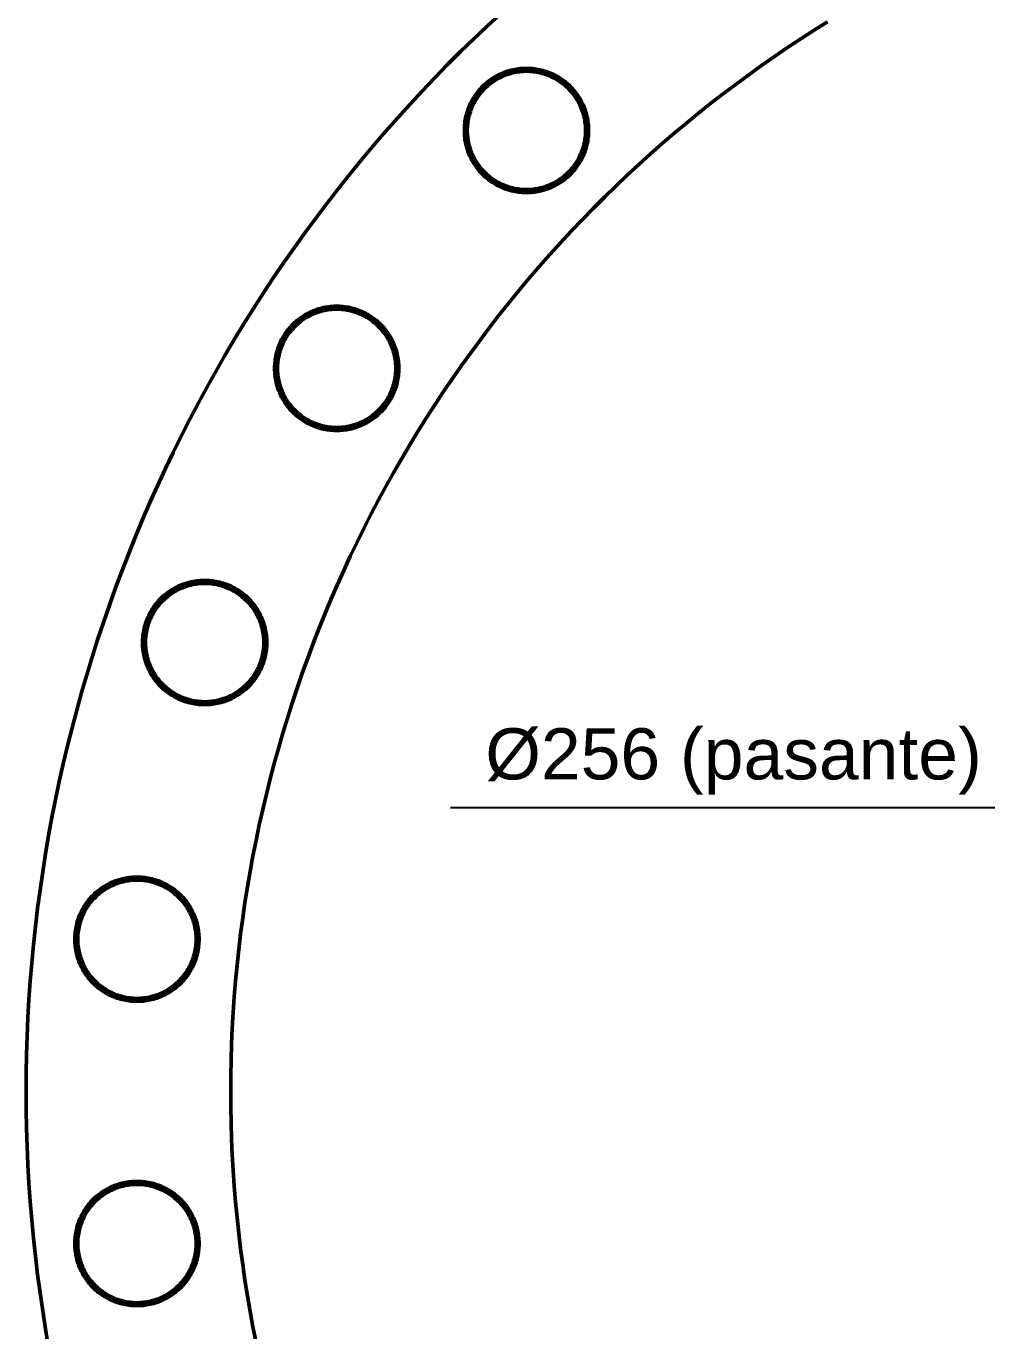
# Model space of a CAD drawing. Header units: millimetres. Extents: x 0 to 841, y 0 to 594.
# Drawn here: x 403.9 to 469.7, y 406.6 to 495.9 of the extents above; entities that cross this region are included whole.
import ezdxf
from ezdxf.enums import TextEntityAlignment as Align

# ---------------------------------------------------------------- set-up
doc = ezdxf.new("R2010")
doc.units = ezdxf.units.MM
for name, color, linetype, lineweight in [('COTA', 7, 'CONTINUOUS', 25), ('TXT', 7, 'CONTINUOUS', 25), ('VIS', 7, 'CONTINUOUS', 50)]:
    doc.layers.add(name, color=color, linetype=linetype, lineweight=lineweight)
doc.styles.add('STD', font='LiberationSans-Regular.ttf')

msp = doc.modelspace()

# ---------------------------------------------------------------- linework, layer by layer
at = {"layer": 'COTA'}
msp.add_line((470.339, 442.349), (432.988, 442.349), dxfattribs=at)
at = {"layer": 'VIS'}
for points in [[(405.484, 405.447), (405.272, 406.686), (405.076, 407.927), (404.895, 409.17), (404.729, 410.416), (404.58, 411.664), (404.446, 412.913), (404.327, 414.164), (404.225, 415.417), (404.138, 416.67), (404.067, 417.925), (404.012, 419.18), (403.972, 420.436), (403.949, 421.693), (403.941, 422.949), (403.949, 424.206), (403.972, 425.462), (404.012, 426.718), (404.067, 427.974), (404.138, 429.228), (404.225, 430.482), (404.327, 431.734), (404.446, 432.985), (404.58, 434.235), (404.729, 435.483), (404.895, 436.728), (405.076, 437.972), (405.272, 439.213), (405.484, 440.452), (405.712, 441.687), (405.955, 442.92), (406.214, 444.15), (406.488, 445.376), (406.778, 446.599), (407.082, 447.818), (407.403, 449.033), (407.738, 450.244), (408.089, 451.451), (408.454, 452.653), (408.835, 453.851), (409.231, 455.044), (409.642, 456.231), (410.067, 457.414), (410.508, 458.59), (410.963, 459.762), (411.433, 460.927), (411.917, 462.087), (412.417, 463.24), (412.93, 464.387), (413.458, 465.527), (414, 466.661), (414.557, 467.788), (415.127, 468.907), (415.712, 470.02), (416.31, 471.125), (416.922, 472.222), (417.548, 473.312), (418.188, 474.393), (418.841, 475.467), (419.508, 476.532), (420.188, 477.589), (420.881, 478.637), (421.587, 479.676), (422.307, 480.707), (423.039, 481.728), (423.784, 482.74), (424.542, 483.742), (425.312, 484.735), (426.094, 485.718), (426.889, 486.692), (427.696, 487.655), (428.516, 488.608), (429.347, 489.55), (430.189, 490.483), (431.044, 491.404), (431.91, 492.315), (432.787, 493.214), (433.676, 494.103), (434.575, 494.98), (435.486, 495.846), (436.407, 496.701)], [(419.673, 405.774), (419.464, 406.834), (419.268, 407.897), (419.086, 408.962), (418.917, 410.03), (418.761, 411.099), (418.619, 412.171), (418.49, 413.244), (418.375, 414.318), (418.273, 415.394), (418.185, 416.471), (418.11, 417.549), (418.049, 418.628), (418.002, 419.708), (417.968, 420.788), (417.947, 421.869), (417.941, 422.949), (417.947, 424.03), (417.968, 425.11), (418.002, 426.191), (418.049, 427.27), (418.11, 428.349), (418.185, 429.427), (418.273, 430.504), (418.375, 431.58), (418.49, 432.655), (418.619, 433.728), (418.761, 434.799), (418.917, 435.869), (419.086, 436.936), (419.268, 438.001), (419.464, 439.064), (419.673, 440.124), (419.896, 441.182), (420.131, 442.237), (420.38, 443.288), (420.643, 444.337), (420.918, 445.382), (421.206, 446.423), (421.508, 447.461), (421.822, 448.495), (422.15, 449.525), (422.49, 450.55), (422.843, 451.572), (423.21, 452.589), (423.588, 453.601), (423.98, 454.608), (424.384, 455.61), (424.801, 456.607), (425.23, 457.599), (425.672, 458.586), (426.126, 459.566), (426.592, 460.541), (427.07, 461.51), (427.561, 462.473), (428.064, 463.43), (428.578, 464.38), (429.105, 465.324), (429.643, 466.261), (430.193, 467.191), (430.755, 468.114), (431.328, 469.03), (431.913, 469.939), (432.509, 470.841), (433.117, 471.734), (433.736, 472.62), (434.365, 473.499), (435.006, 474.369), (435.658, 475.231), (436.32, 476.085), (436.993, 476.931), (437.677, 477.768), (438.371, 478.596), (439.075, 479.416), (439.79, 480.226), (440.515, 481.028), (441.249, 481.82), (441.994, 482.603), (442.749, 483.377), (443.513, 484.141), (444.286, 484.896), (445.07, 485.641), (445.862, 486.375), (446.664, 487.1), (447.474, 487.815), (448.294, 488.519), (449.122, 489.213), (449.959, 489.897), (450.805, 490.57), (451.659, 491.232), (452.521, 491.884), (453.391, 492.525), (454.269, 493.154), (455.156, 493.773), (456.049, 494.38), (456.951, 494.977), (457.86, 495.561), (458.776, 496.135)], [(419.673, 405.774), (419.464, 406.834), (419.268, 407.897), (419.086, 408.962), (418.917, 410.03), (418.761, 411.099), (418.619, 412.171), (418.49, 413.244), (418.375, 414.318), (418.273, 415.394), (418.185, 416.471), (418.11, 417.549), (418.049, 418.628), (418.002, 419.708), (417.968, 420.788), (417.947, 421.869), (417.941, 422.949), (417.947, 424.03), (417.968, 425.11), (418.002, 426.191), (418.049, 427.27), (418.11, 428.349), (418.185, 429.427), (418.273, 430.504), (418.375, 431.58), (418.49, 432.655), (418.619, 433.728), (418.761, 434.799), (418.917, 435.869), (419.086, 436.936), (419.268, 438.001), (419.464, 439.064), (419.673, 440.124), (419.896, 441.182), (420.131, 442.237), (420.38, 443.288), (420.643, 444.337), (420.918, 445.382), (421.206, 446.423), (421.508, 447.461), (421.822, 448.495), (422.15, 449.525), (422.49, 450.55), (422.843, 451.572), (423.21, 452.589), (423.588, 453.601), (423.98, 454.608), (424.384, 455.61), (424.801, 456.607), (425.23, 457.599), (425.672, 458.586), (426.126, 459.566), (426.592, 460.541), (427.07, 461.51), (427.561, 462.473), (428.064, 463.43), (428.578, 464.38), (429.105, 465.324), (429.643, 466.261), (430.193, 467.191), (430.755, 468.114), (431.328, 469.03), (431.913, 469.939), (432.509, 470.841), (433.117, 471.734), (433.736, 472.62), (434.365, 473.499), (435.006, 474.369), (435.658, 475.231), (436.32, 476.085), (436.993, 476.931), (437.677, 477.768), (438.371, 478.596), (439.075, 479.416), (439.79, 480.226), (440.515, 481.028), (441.249, 481.82), (441.994, 482.603), (442.749, 483.377), (443.513, 484.141), (444.286, 484.896), (445.07, 485.641), (445.862, 486.375), (446.664, 487.1), (447.474, 487.815), (448.294, 488.519), (449.122, 489.213), (449.959, 489.897), (450.805, 490.57), (451.659, 491.232), (452.521, 491.884), (453.391, 492.525), (454.269, 493.154), (455.156, 493.773), (456.049, 494.38), (456.951, 494.977), (457.86, 495.561), (458.776, 496.135)], [(442.43, 488.71), (442.428, 488.83), (442.423, 488.951), (442.414, 489.071), (442.403, 489.19), (442.387, 489.31), (442.369, 489.428), (442.347, 489.547), (442.321, 489.664), (442.293, 489.781), (442.261, 489.897), (442.225, 490.012), (442.187, 490.126), (442.145, 490.239), (442.1, 490.35), (442.052, 490.461), (442.001, 490.57), (441.947, 490.677), (441.89, 490.783), (441.83, 490.887), (441.767, 490.989), (441.701, 491.09), (441.632, 491.189), (441.561, 491.285), (441.486, 491.38), (441.41, 491.473), (441.33, 491.563), (441.248, 491.651), (441.164, 491.737), (441.077, 491.82), (440.988, 491.901), (440.896, 491.979), (440.803, 492.054), (440.707, 492.127), (440.609, 492.197), (440.51, 492.265), (440.408, 492.329), (440.305, 492.391), (440.2, 492.449), (440.093, 492.505), (439.985, 492.558), (439.875, 492.607), (439.764, 492.654), (439.652, 492.697), (439.539, 492.737), (439.424, 492.774), (439.309, 492.807), (439.192, 492.838), (439.075, 492.865), (438.957, 492.888), (438.839, 492.909), (438.72, 492.926), (438.6, 492.939), (438.48, 492.95), (438.36, 492.956), (438.24, 492.96), (438.12, 492.96), (437.999, 492.956), (437.879, 492.95), (437.759, 492.939), (437.64, 492.926), (437.521, 492.909), (437.402, 492.888), (437.284, 492.865), (437.167, 492.838), (437.051, 492.807), (436.935, 492.774), (436.821, 492.737), (436.707, 492.697), (436.595, 492.654), (436.484, 492.607), (436.375, 492.558), (436.266, 492.505), (436.16, 492.449), (436.055, 492.391), (435.951, 492.329), (435.85, 492.265), (435.75, 492.197), (435.653, 492.127), (435.557, 492.054), (435.463, 491.979), (435.372, 491.901), (435.283, 491.82), (435.196, 491.737), (435.111, 491.651), (435.029, 491.563), (434.95, 491.473), (434.873, 491.38), (434.799, 491.285), (434.727, 491.189), (434.659, 491.09), (434.593, 490.989), (434.53, 490.887), (434.469, 490.783), (434.412, 490.677), (434.358, 490.57), (434.307, 490.461), (434.259, 490.35), (434.214, 490.239), (434.173, 490.126), (434.134, 490.012), (434.099, 489.897), (434.067, 489.781), (434.038, 489.664), (434.013, 489.547), (433.991, 489.428), (433.972, 489.31), (433.957, 489.19), (433.945, 489.071), (433.937, 488.951), (433.931, 488.83), (433.93, 488.71), (433.931, 488.59), (433.937, 488.47), (433.945, 488.35), (433.957, 488.23), (433.972, 488.111), (433.991, 487.992), (434.013, 487.874), (434.038, 487.756), (434.067, 487.639), (434.099, 487.523), (434.134, 487.408), (434.173, 487.294), (434.214, 487.181), (434.259, 487.07), (434.307, 486.96), (434.358, 486.851), (434.412, 486.743), (434.469, 486.637), (434.53, 486.533), (434.593, 486.431), (434.659, 486.33), (434.727, 486.232), (434.799, 486.135), (434.873, 486.04), (434.95, 485.948), (435.029, 485.857), (435.111, 485.769), (435.196, 485.684), (435.283, 485.601), (435.372, 485.52), (435.463, 485.442), (435.557, 485.366), (435.653, 485.293), (435.75, 485.223), (435.85, 485.156), (435.951, 485.091), (436.055, 485.03), (436.16, 484.971), (436.266, 484.915), (436.375, 484.863), (436.484, 484.813), (436.595, 484.767), (436.707, 484.723), (436.821, 484.683), (436.935, 484.646), (437.051, 484.613), (437.167, 484.583), (437.284, 484.556), (437.402, 484.532), (437.521, 484.512), (437.64, 484.495), (437.759, 484.481), (437.879, 484.471), (437.999, 484.464), (438.12, 484.461), (438.24, 484.461), (438.36, 484.464), (438.48, 484.471), (438.6, 484.481), (438.72, 484.495), (438.839, 484.512), (438.957, 484.532), (439.075, 484.556), (439.192, 484.583), (439.309, 484.613), (439.424, 484.646), (439.539, 484.683), (439.652, 484.723), (439.764, 484.767), (439.875, 484.813), (439.985, 484.863), (440.093, 484.915), (440.2, 484.971), (440.305, 485.03), (440.408, 485.091), (440.51, 485.156), (440.609, 485.223), (440.707, 485.293), (440.803, 485.366), (440.896, 485.442), (440.988, 485.52), (441.077, 485.601), (441.164, 485.684), (441.248, 485.769), (441.33, 485.857), (441.41, 485.948), (441.486, 486.04), (441.561, 486.135), (441.632, 486.232), (441.701, 486.33), (441.767, 486.431), (441.83, 486.533), (441.89, 486.637), (441.947, 486.743), (442.001, 486.851), (442.052, 486.96), (442.1, 487.07), (442.145, 487.181), (442.187, 487.294), (442.225, 487.408), (442.261, 487.523), (442.293, 487.639), (442.321, 487.756), (442.347, 487.874), (442.369, 487.992), (442.387, 488.111), (442.403, 488.23), (442.414, 488.35), (442.423, 488.47), (442.428, 488.59), (442.43, 488.71)], [(442.23, 488.71), (442.228, 488.59), (442.223, 488.47), (442.214, 488.351), (442.201, 488.231), (442.185, 488.112), (442.166, 487.994), (442.143, 487.876), (442.116, 487.759), (442.087, 487.643), (442.053, 487.527), (442.016, 487.413), (441.976, 487.3), (441.933, 487.188), (441.886, 487.078), (441.836, 486.968), (441.783, 486.861), (441.726, 486.755), (441.667, 486.651), (441.604, 486.548), (441.539, 486.448), (441.47, 486.349), (441.399, 486.253), (441.325, 486.158), (441.248, 486.066), (441.168, 485.976), (441.086, 485.889), (441.001, 485.804), (440.913, 485.722), (440.824, 485.642), (440.732, 485.565), (440.637, 485.491), (440.541, 485.42), (440.442, 485.351), (440.342, 485.286), (440.239, 485.223), (440.135, 485.163), (440.029, 485.107), (439.922, 485.054), (439.812, 485.004), (439.702, 484.957), (439.59, 484.914), (439.477, 484.874), (439.363, 484.837), (439.247, 484.803), (439.131, 484.773), (439.014, 484.747), (438.896, 484.724), (438.778, 484.705), (438.659, 484.689), (438.539, 484.676), (438.42, 484.667), (438.3, 484.662), (438.18, 484.66), (438.06, 484.662), (437.94, 484.667), (437.82, 484.676), (437.701, 484.689), (437.582, 484.705), (437.463, 484.724), (437.346, 484.747), (437.228, 484.773), (437.112, 484.803), (436.997, 484.837), (436.883, 484.874), (436.77, 484.914), (436.658, 484.957), (436.547, 485.004), (436.438, 485.054), (436.33, 485.107), (436.224, 485.163), (436.12, 485.223), (436.018, 485.286), (435.917, 485.351), (435.819, 485.42), (435.722, 485.491), (435.628, 485.565), (435.536, 485.642), (435.446, 485.722), (435.359, 485.804), (435.274, 485.889), (435.192, 485.976), (435.112, 486.066), (435.035, 486.158), (434.961, 486.253), (434.889, 486.349), (434.821, 486.448), (434.755, 486.548), (434.693, 486.651), (434.633, 486.755), (434.577, 486.861), (434.523, 486.968), (434.473, 487.078), (434.427, 487.188), (434.383, 487.3), (434.343, 487.413), (434.306, 487.527), (434.273, 487.643), (434.243, 487.759), (434.217, 487.876), (434.194, 487.994), (434.174, 488.112), (434.158, 488.231), (434.146, 488.351), (434.137, 488.47), (434.132, 488.59), (434.13, 488.71), (434.132, 488.83), (434.137, 488.95), (434.146, 489.07), (434.158, 489.189), (434.174, 489.308), (434.194, 489.427), (434.217, 489.544), (434.243, 489.661), (434.273, 489.778), (434.306, 489.893), (434.343, 490.007), (434.383, 490.12), (434.427, 490.232), (434.473, 490.343), (434.523, 490.452), (434.577, 490.56), (434.633, 490.665), (434.693, 490.77), (434.755, 490.872), (434.821, 490.973), (434.889, 491.071), (434.961, 491.168), (435.035, 491.262), (435.112, 491.354), (435.192, 491.444), (435.274, 491.531), (435.359, 491.616), (435.446, 491.698), (435.536, 491.778), (435.628, 491.855), (435.722, 491.929), (435.819, 492.001), (435.917, 492.069), (436.018, 492.135), (436.12, 492.197), (436.224, 492.257), (436.33, 492.313), (436.438, 492.367), (436.547, 492.417), (436.658, 492.463), (436.77, 492.507), (436.883, 492.547), (436.997, 492.584), (437.112, 492.617), (437.228, 492.647), (437.346, 492.673), (437.463, 492.696), (437.582, 492.716), (437.701, 492.732), (437.82, 492.744), (437.94, 492.753), (438.06, 492.758), (438.18, 492.76), (438.3, 492.758), (438.42, 492.753), (438.539, 492.744), (438.659, 492.732), (438.778, 492.716), (438.896, 492.696), (439.014, 492.673), (439.131, 492.647), (439.247, 492.617), (439.363, 492.584), (439.477, 492.547), (439.59, 492.507), (439.702, 492.463), (439.812, 492.417), (439.922, 492.367), (440.029, 492.313), (440.135, 492.257), (440.239, 492.197), (440.342, 492.135), (440.442, 492.069), (440.541, 492.001), (440.637, 491.929), (440.732, 491.855), (440.824, 491.778), (440.913, 491.698), (441.001, 491.616), (441.086, 491.531), (441.168, 491.444), (441.248, 491.354), (441.325, 491.262), (441.399, 491.168), (441.47, 491.071), (441.539, 490.973), (441.604, 490.872), (441.667, 490.77), (441.726, 490.665), (441.783, 490.56), (441.836, 490.452), (441.886, 490.343), (441.933, 490.232), (441.976, 490.12), (442.016, 490.007), (442.053, 489.893), (442.087, 489.778), (442.116, 489.661), (442.143, 489.544), (442.166, 489.427), (442.185, 489.308), (442.201, 489.189), (442.214, 489.07), (442.223, 488.95), (442.228, 488.83), (442.23, 488.71)], [(429.445, 472.428), (429.444, 472.548), (429.439, 472.669), (429.43, 472.789), (429.418, 472.908), (429.403, 473.028), (429.384, 473.146), (429.362, 473.265), (429.337, 473.382), (429.308, 473.499), (429.276, 473.615), (429.241, 473.73), (429.203, 473.844), (429.161, 473.957), (429.116, 474.069), (429.068, 474.179), (429.017, 474.288), (428.963, 474.395), (428.906, 474.501), (428.845, 474.605), (428.782, 474.708), (428.716, 474.808), (428.648, 474.907), (428.576, 475.004), (428.502, 475.098), (428.425, 475.191), (428.346, 475.281), (428.264, 475.369), (428.179, 475.455), (428.092, 475.538), (428.003, 475.619), (427.912, 475.697), (427.818, 475.772), (427.723, 475.845), (427.625, 475.915), (427.525, 475.983), (427.424, 476.047), (427.32, 476.109), (427.215, 476.167), (427.109, 476.223), (427.001, 476.276), (426.891, 476.325), (426.78, 476.372), (426.668, 476.415), (426.554, 476.455), (426.44, 476.492), (426.324, 476.526), (426.208, 476.556), (426.091, 476.583), (425.973, 476.607), (425.854, 476.627), (425.735, 476.644), (425.616, 476.657), (425.496, 476.668), (425.376, 476.674), (425.255, 476.678), (425.135, 476.678), (425.015, 476.674), (424.895, 476.668), (424.775, 476.657), (424.656, 476.644), (424.536, 476.627), (424.418, 476.607), (424.3, 476.583), (424.183, 476.556), (424.066, 476.526), (423.951, 476.492), (423.836, 476.455), (423.723, 476.415), (423.611, 476.372), (423.5, 476.325), (423.39, 476.276), (423.282, 476.223), (423.175, 476.167), (423.07, 476.109), (422.967, 476.047), (422.866, 475.983), (422.766, 475.915), (422.668, 475.845), (422.572, 475.772), (422.479, 475.697), (422.387, 475.619), (422.298, 475.538), (422.211, 475.455), (422.127, 475.369), (422.045, 475.281), (421.966, 475.191), (421.889, 475.098), (421.814, 475.004), (421.743, 474.907), (421.674, 474.808), (421.608, 474.708), (421.545, 474.605), (421.485, 474.501), (421.428, 474.395), (421.374, 474.288), (421.323, 474.179), (421.275, 474.069), (421.23, 473.957), (421.188, 473.844), (421.15, 473.73), (421.114, 473.615), (421.082, 473.499), (421.054, 473.382), (421.028, 473.265), (421.006, 473.146), (420.988, 473.028), (420.973, 472.908), (420.961, 472.789), (420.952, 472.669), (420.947, 472.548), (420.945, 472.428), (420.947, 472.308), (420.952, 472.188), (420.961, 472.068), (420.973, 471.948), (420.988, 471.829), (421.006, 471.71), (421.028, 471.592), (421.054, 471.474), (421.082, 471.357), (421.114, 471.241), (421.15, 471.126), (421.188, 471.012), (421.23, 470.9), (421.275, 470.788), (421.323, 470.678), (421.374, 470.569), (421.428, 470.461), (421.485, 470.356), (421.545, 470.251), (421.608, 470.149), (421.674, 470.048), (421.743, 469.95), (421.814, 469.853), (421.889, 469.758), (421.966, 469.666), (422.045, 469.575), (422.127, 469.487), (422.211, 469.402), (422.298, 469.319), (422.387, 469.238), (422.479, 469.16), (422.572, 469.084), (422.668, 469.011), (422.766, 468.941), (422.866, 468.874), (422.967, 468.809), (423.07, 468.748), (423.175, 468.689), (423.282, 468.633), (423.39, 468.581), (423.5, 468.531), (423.611, 468.485), (423.723, 468.441), (423.836, 468.401), (423.951, 468.365), (424.066, 468.331), (424.183, 468.301), (424.3, 468.274), (424.418, 468.25), (424.536, 468.23), (424.656, 468.213), (424.775, 468.199), (424.895, 468.189), (425.015, 468.182), (425.135, 468.179), (425.255, 468.179), (425.376, 468.182), (425.496, 468.189), (425.616, 468.199), (425.735, 468.213), (425.854, 468.23), (425.973, 468.25), (426.091, 468.274), (426.208, 468.301), (426.324, 468.331), (426.44, 468.365), (426.554, 468.401), (426.668, 468.441), (426.78, 468.485), (426.891, 468.531), (427.001, 468.581), (427.109, 468.633), (427.215, 468.689), (427.32, 468.748), (427.424, 468.809), (427.525, 468.874), (427.625, 468.941), (427.723, 469.011), (427.818, 469.084), (427.912, 469.16), (428.003, 469.238), (428.092, 469.319), (428.179, 469.402), (428.264, 469.487), (428.346, 469.575), (428.425, 469.666), (428.502, 469.758), (428.576, 469.853), (428.648, 469.95), (428.716, 470.048), (428.782, 470.149), (428.845, 470.251), (428.906, 470.356), (428.963, 470.461), (429.017, 470.569), (429.068, 470.678), (429.116, 470.788), (429.161, 470.9), (429.203, 471.012), (429.241, 471.126), (429.276, 471.241), (429.308, 471.357), (429.337, 471.474), (429.362, 471.592), (429.384, 471.71), (429.403, 471.829), (429.418, 471.948), (429.43, 472.068), (429.439, 472.188), (429.444, 472.308), (429.445, 472.428)], [(429.245, 472.428), (429.244, 472.308), (429.238, 472.188), (429.229, 472.069), (429.217, 471.949), (429.201, 471.83), (429.181, 471.712), (429.158, 471.594), (429.132, 471.477), (429.102, 471.361), (429.069, 471.245), (429.032, 471.131), (428.992, 471.018), (428.948, 470.906), (428.902, 470.796), (428.852, 470.686), (428.798, 470.579), (428.742, 470.473), (428.683, 470.369), (428.62, 470.266), (428.554, 470.166), (428.486, 470.067), (428.414, 469.971), (428.34, 469.876), (428.263, 469.784), (428.184, 469.695), (428.101, 469.607), (428.016, 469.522), (427.929, 469.44), (427.839, 469.36), (427.747, 469.283), (427.653, 469.209), (427.556, 469.138), (427.458, 469.069), (427.357, 469.004), (427.255, 468.941), (427.151, 468.882), (427.045, 468.825), (426.937, 468.772), (426.828, 468.722), (426.717, 468.675), (426.606, 468.632), (426.492, 468.592), (426.378, 468.555), (426.263, 468.521), (426.147, 468.492), (426.03, 468.465), (425.912, 468.442), (425.793, 468.423), (425.674, 468.407), (425.555, 468.394), (425.435, 468.385), (425.315, 468.38), (425.195, 468.378), (425.075, 468.38), (424.955, 468.385), (424.836, 468.394), (424.716, 468.407), (424.597, 468.423), (424.479, 468.442), (424.361, 468.465), (424.244, 468.492), (424.128, 468.521), (424.013, 468.555), (423.898, 468.592), (423.785, 468.632), (423.673, 468.675), (423.563, 468.722), (423.454, 468.772), (423.346, 468.825), (423.24, 468.882), (423.136, 468.941), (423.033, 469.004), (422.933, 469.069), (422.834, 469.138), (422.738, 469.209), (422.643, 469.283), (422.551, 469.36), (422.462, 469.44), (422.374, 469.522), (422.289, 469.607), (422.207, 469.695), (422.127, 469.784), (422.05, 469.876), (421.976, 469.971), (421.905, 470.067), (421.836, 470.166), (421.771, 470.266), (421.708, 470.369), (421.649, 470.473), (421.592, 470.579), (421.539, 470.686), (421.489, 470.796), (421.442, 470.906), (421.399, 471.018), (421.359, 471.131), (421.322, 471.245), (421.289, 471.361), (421.259, 471.477), (421.232, 471.594), (421.209, 471.712), (421.19, 471.83), (421.174, 471.949), (421.161, 472.069), (421.152, 472.188), (421.147, 472.308), (421.145, 472.428), (421.147, 472.548), (421.152, 472.668), (421.161, 472.788), (421.174, 472.907), (421.19, 473.026), (421.209, 473.145), (421.232, 473.262), (421.259, 473.38), (421.289, 473.496), (421.322, 473.611), (421.359, 473.725), (421.399, 473.838), (421.442, 473.95), (421.489, 474.061), (421.539, 474.17), (421.592, 474.278), (421.649, 474.384), (421.708, 474.488), (421.771, 474.59), (421.836, 474.691), (421.905, 474.789), (421.976, 474.886), (422.05, 474.98), (422.127, 475.072), (422.207, 475.162), (422.289, 475.249), (422.374, 475.334), (422.462, 475.416), (422.551, 475.496), (422.643, 475.573), (422.738, 475.647), (422.834, 475.719), (422.933, 475.787), (423.033, 475.853), (423.136, 475.915), (423.24, 475.975), (423.346, 476.031), (423.454, 476.085), (423.563, 476.135), (423.673, 476.181), (423.785, 476.225), (423.898, 476.265), (424.013, 476.302), (424.128, 476.335), (424.244, 476.365), (424.361, 476.391), (424.479, 476.414), (424.597, 476.434), (424.716, 476.45), (424.836, 476.462), (424.955, 476.471), (425.075, 476.476), (425.195, 476.478), (425.315, 476.476), (425.435, 476.471), (425.555, 476.462), (425.674, 476.45), (425.793, 476.434), (425.912, 476.414), (426.03, 476.391), (426.147, 476.365), (426.263, 476.335), (426.378, 476.302), (426.492, 476.265), (426.606, 476.225), (426.717, 476.181), (426.828, 476.135), (426.937, 476.085), (427.045, 476.031), (427.151, 475.975), (427.255, 475.915), (427.357, 475.853), (427.458, 475.787), (427.556, 475.719), (427.653, 475.647), (427.747, 475.573), (427.839, 475.496), (427.929, 475.416), (428.016, 475.334), (428.101, 475.249), (428.184, 475.162), (428.263, 475.072), (428.34, 474.98), (428.414, 474.886), (428.486, 474.789), (428.554, 474.691), (428.62, 474.59), (428.683, 474.488), (428.742, 474.384), (428.798, 474.278), (428.852, 474.17), (428.902, 474.061), (428.948, 473.95), (428.992, 473.838), (429.032, 473.725), (429.069, 473.611), (429.102, 473.496), (429.132, 473.38), (429.158, 473.262), (429.181, 473.145), (429.201, 473.026), (429.217, 472.907), (429.229, 472.788), (429.238, 472.668), (429.244, 472.548), (429.245, 472.428)], [(420.41, 453.665), (420.408, 453.785), (420.403, 453.906), (420.394, 454.026), (420.382, 454.145), (420.367, 454.265), (420.348, 454.383), (420.326, 454.502), (420.301, 454.619), (420.272, 454.736), (420.24, 454.852), (420.205, 454.967), (420.167, 455.081), (420.125, 455.194), (420.08, 455.305), (420.032, 455.416), (419.981, 455.525), (419.927, 455.632), (419.87, 455.738), (419.81, 455.842), (419.747, 455.944), (419.681, 456.045), (419.612, 456.144), (419.54, 456.24), (419.466, 456.335), (419.389, 456.428), (419.31, 456.518), (419.228, 456.606), (419.143, 456.692), (419.057, 456.775), (418.967, 456.856), (418.876, 456.934), (418.782, 457.009), (418.687, 457.082), (418.589, 457.152), (418.489, 457.22), (418.388, 457.284), (418.285, 457.346), (418.18, 457.404), (418.073, 457.46), (417.965, 457.513), (417.855, 457.562), (417.744, 457.609), (417.632, 457.652), (417.519, 457.692), (417.404, 457.729), (417.289, 457.762), (417.172, 457.793), (417.055, 457.82), (416.937, 457.843), (416.818, 457.864), (416.699, 457.881), (416.58, 457.894), (416.46, 457.905), (416.34, 457.911), (416.22, 457.915), (416.099, 457.915), (415.979, 457.911), (415.859, 457.905), (415.739, 457.894), (415.62, 457.881), (415.501, 457.864), (415.382, 457.843), (415.264, 457.82), (415.147, 457.793), (415.031, 457.762), (414.915, 457.729), (414.801, 457.692), (414.687, 457.652), (414.575, 457.609), (414.464, 457.562), (414.354, 457.513), (414.246, 457.46), (414.14, 457.404), (414.035, 457.346), (413.931, 457.284), (413.83, 457.22), (413.73, 457.152), (413.632, 457.082), (413.537, 457.009), (413.443, 456.934), (413.352, 456.856), (413.263, 456.775), (413.176, 456.692), (413.091, 456.606), (413.009, 456.518), (412.93, 456.428), (412.853, 456.335), (412.779, 456.24), (412.707, 456.144), (412.638, 456.045), (412.572, 455.944), (412.509, 455.842), (412.449, 455.738), (412.392, 455.632), (412.338, 455.525), (412.287, 455.416), (412.239, 455.305), (412.194, 455.194), (412.152, 455.081), (412.114, 454.967), (412.079, 454.852), (412.047, 454.736), (412.018, 454.619), (411.993, 454.502), (411.971, 454.383), (411.952, 454.265), (411.937, 454.145), (411.925, 454.026), (411.916, 453.906), (411.911, 453.785), (411.91, 453.665), (411.911, 453.545), (411.916, 453.425), (411.925, 453.305), (411.937, 453.185), (411.952, 453.066), (411.971, 452.947), (411.993, 452.829), (412.018, 452.711), (412.047, 452.594), (412.079, 452.478), (412.114, 452.363), (412.152, 452.249), (412.194, 452.137), (412.239, 452.025), (412.287, 451.915), (412.338, 451.806), (412.392, 451.698), (412.449, 451.592), (412.509, 451.488), (412.572, 451.386), (412.638, 451.285), (412.707, 451.187), (412.779, 451.09), (412.853, 450.995), (412.93, 450.903), (413.009, 450.812), (413.091, 450.724), (413.176, 450.639), (413.263, 450.556), (413.352, 450.475), (413.443, 450.397), (413.537, 450.321), (413.632, 450.248), (413.73, 450.178), (413.83, 450.111), (413.931, 450.046), (414.035, 449.985), (414.14, 449.926), (414.246, 449.87), (414.354, 449.818), (414.464, 449.768), (414.575, 449.722), (414.687, 449.678), (414.801, 449.638), (414.915, 449.601), (415.031, 449.568), (415.147, 449.538), (415.264, 449.511), (415.382, 449.487), (415.501, 449.467), (415.62, 449.45), (415.739, 449.436), (415.859, 449.426), (415.979, 449.419), (416.099, 449.416), (416.22, 449.416), (416.34, 449.419), (416.46, 449.426), (416.58, 449.436), (416.699, 449.45), (416.818, 449.467), (416.937, 449.487), (417.055, 449.511), (417.172, 449.538), (417.289, 449.568), (417.404, 449.601), (417.519, 449.638), (417.632, 449.678), (417.744, 449.722), (417.855, 449.768), (417.965, 449.818), (418.073, 449.87), (418.18, 449.926), (418.285, 449.985), (418.388, 450.046), (418.489, 450.111), (418.589, 450.178), (418.687, 450.248), (418.782, 450.321), (418.876, 450.397), (418.967, 450.475), (419.057, 450.556), (419.143, 450.639), (419.228, 450.724), (419.31, 450.812), (419.389, 450.903), (419.466, 450.995), (419.54, 451.09), (419.612, 451.187), (419.681, 451.285), (419.747, 451.386), (419.81, 451.488), (419.87, 451.592), (419.927, 451.698), (419.981, 451.806), (420.032, 451.915), (420.08, 452.025), (420.125, 452.137), (420.167, 452.249), (420.205, 452.363), (420.24, 452.478), (420.272, 452.594), (420.301, 452.711), (420.326, 452.829), (420.348, 452.947), (420.367, 453.066), (420.382, 453.185), (420.394, 453.305), (420.403, 453.425), (420.408, 453.545), (420.41, 453.665)], [(420.21, 453.665), (420.208, 453.545), (420.202, 453.425), (420.194, 453.306), (420.181, 453.186), (420.165, 453.067), (420.146, 452.949), (420.123, 452.831), (420.096, 452.714), (420.066, 452.598), (420.033, 452.482), (419.996, 452.368), (419.956, 452.255), (419.913, 452.143), (419.866, 452.033), (419.816, 451.923), (419.763, 451.816), (419.706, 451.71), (419.647, 451.606), (419.584, 451.503), (419.519, 451.403), (419.45, 451.304), (419.379, 451.208), (419.304, 451.113), (419.227, 451.021), (419.148, 450.932), (419.065, 450.844), (418.981, 450.759), (418.893, 450.677), (418.803, 450.597), (418.711, 450.52), (418.617, 450.446), (418.521, 450.375), (418.422, 450.306), (418.322, 450.241), (418.219, 450.178), (418.115, 450.118), (418.009, 450.062), (417.901, 450.009), (417.792, 449.959), (417.682, 449.912), (417.57, 449.869), (417.457, 449.829), (417.342, 449.792), (417.227, 449.758), (417.111, 449.729), (416.994, 449.702), (416.876, 449.679), (416.757, 449.66), (416.639, 449.644), (416.519, 449.631), (416.399, 449.622), (416.28, 449.617), (416.16, 449.615), (416.04, 449.617), (415.92, 449.622), (415.8, 449.631), (415.681, 449.644), (415.562, 449.66), (415.443, 449.679), (415.325, 449.702), (415.208, 449.729), (415.092, 449.758), (414.977, 449.792), (414.862, 449.829), (414.749, 449.869), (414.637, 449.912), (414.527, 449.959), (414.418, 450.009), (414.31, 450.062), (414.204, 450.118), (414.1, 450.178), (413.998, 450.241), (413.897, 450.306), (413.798, 450.375), (413.702, 450.446), (413.608, 450.52), (413.516, 450.597), (413.426, 450.677), (413.338, 450.759), (413.254, 450.844), (413.171, 450.932), (413.092, 451.021), (413.015, 451.113), (412.94, 451.208), (412.869, 451.304), (412.8, 451.403), (412.735, 451.503), (412.672, 451.606), (412.613, 451.71), (412.556, 451.816), (412.503, 451.923), (412.453, 452.033), (412.406, 452.143), (412.363, 452.255), (412.323, 452.368), (412.286, 452.482), (412.253, 452.598), (412.223, 452.714), (412.196, 452.831), (412.173, 452.949), (412.154, 453.067), (412.138, 453.186), (412.126, 453.306), (412.117, 453.425), (412.111, 453.545), (412.11, 453.665), (412.111, 453.785), (412.117, 453.905), (412.126, 454.025), (412.138, 454.144), (412.154, 454.263), (412.173, 454.382), (412.196, 454.499), (412.223, 454.616), (412.253, 454.733), (412.286, 454.848), (412.323, 454.962), (412.363, 455.075), (412.406, 455.187), (412.453, 455.298), (412.503, 455.407), (412.556, 455.515), (412.613, 455.621), (412.672, 455.725), (412.735, 455.827), (412.8, 455.928), (412.869, 456.026), (412.94, 456.123), (413.015, 456.217), (413.092, 456.309), (413.171, 456.399), (413.254, 456.486), (413.338, 456.571), (413.426, 456.653), (413.516, 456.733), (413.608, 456.81), (413.702, 456.884), (413.798, 456.956), (413.897, 457.024), (413.998, 457.09), (414.1, 457.152), (414.204, 457.212), (414.31, 457.268), (414.418, 457.322), (414.527, 457.372), (414.637, 457.418), (414.749, 457.462), (414.862, 457.502), (414.977, 457.539), (415.092, 457.572), (415.208, 457.602), (415.325, 457.628), (415.443, 457.651), (415.562, 457.671), (415.681, 457.687), (415.8, 457.699), (415.92, 457.708), (416.04, 457.713), (416.16, 457.715), (416.28, 457.713), (416.399, 457.708), (416.519, 457.699), (416.639, 457.687), (416.757, 457.671), (416.876, 457.651), (416.994, 457.628), (417.111, 457.602), (417.227, 457.572), (417.342, 457.539), (417.457, 457.502), (417.57, 457.462), (417.682, 457.418), (417.792, 457.372), (417.901, 457.322), (418.009, 457.268), (418.115, 457.212), (418.219, 457.152), (418.322, 457.09), (418.422, 457.024), (418.521, 456.956), (418.617, 456.884), (418.711, 456.81), (418.803, 456.733), (418.893, 456.653), (418.981, 456.571), (419.065, 456.486), (419.148, 456.399), (419.227, 456.309), (419.304, 456.217), (419.379, 456.123), (419.45, 456.026), (419.519, 455.928), (419.584, 455.827), (419.647, 455.725), (419.706, 455.621), (419.763, 455.515), (419.816, 455.407), (419.866, 455.298), (419.913, 455.187), (419.956, 455.075), (419.996, 454.962), (420.033, 454.848), (420.066, 454.733), (420.096, 454.616), (420.123, 454.499), (420.146, 454.382), (420.165, 454.263), (420.181, 454.144), (420.194, 454.025), (420.202, 453.905), (420.208, 453.785), (420.21, 453.665)], [(415.775, 433.362), (415.774, 433.482), (415.769, 433.602), (415.76, 433.722), (415.748, 433.842), (415.733, 433.961), (415.714, 434.08), (415.692, 434.198), (415.667, 434.316), (415.638, 434.433), (415.606, 434.549), (415.571, 434.664), (415.533, 434.778), (415.491, 434.891), (415.446, 435.002), (415.398, 435.113), (415.347, 435.221), (415.293, 435.329), (415.236, 435.435), (415.176, 435.539), (415.113, 435.641), (415.047, 435.742), (414.978, 435.841), (414.906, 435.937), (414.832, 436.032), (414.755, 436.124), (414.676, 436.215), (414.594, 436.303), (414.509, 436.388), (414.422, 436.472), (414.333, 436.552), (414.242, 436.63), (414.148, 436.706), (414.053, 436.779), (413.955, 436.849), (413.855, 436.916), (413.754, 436.981), (413.65, 437.043), (413.545, 437.101), (413.439, 437.157), (413.331, 437.21), (413.221, 437.259), (413.11, 437.305), (412.998, 437.349), (412.884, 437.389), (412.77, 437.426), (412.654, 437.459), (412.538, 437.49), (412.421, 437.517), (412.303, 437.54), (412.184, 437.561), (412.065, 437.578), (411.946, 437.591), (411.826, 437.601), (411.706, 437.608), (411.586, 437.612), (411.465, 437.612), (411.345, 437.608), (411.225, 437.601), (411.105, 437.591), (410.986, 437.578), (410.867, 437.561), (410.748, 437.54), (410.63, 437.517), (410.513, 437.49), (410.396, 437.459), (410.281, 437.426), (410.166, 437.389), (410.053, 437.349), (409.941, 437.305), (409.83, 437.259), (409.72, 437.21), (409.612, 437.157), (409.505, 437.101), (409.4, 437.043), (409.297, 436.981), (409.196, 436.916), (409.096, 436.849), (408.998, 436.779), (408.903, 436.706), (408.809, 436.63), (408.718, 436.552), (408.628, 436.472), (408.542, 436.388), (408.457, 436.303), (408.375, 436.215), (408.296, 436.124), (408.219, 436.032), (408.145, 435.937), (408.073, 435.841), (408.004, 435.742), (407.938, 435.641), (407.875, 435.539), (407.815, 435.435), (407.758, 435.329), (407.704, 435.221), (407.653, 435.113), (407.605, 435.002), (407.56, 434.891), (407.518, 434.778), (407.48, 434.664), (407.445, 434.549), (407.413, 434.433), (407.384, 434.316), (407.359, 434.198), (407.337, 434.08), (407.318, 433.961), (407.303, 433.842), (407.291, 433.722), (407.282, 433.602), (407.277, 433.482), (407.275, 433.362), (407.277, 433.242), (407.282, 433.121), (407.291, 433.002), (407.303, 432.882), (407.318, 432.763), (407.337, 432.644), (407.359, 432.525), (407.384, 432.408), (407.413, 432.291), (407.445, 432.175), (407.48, 432.06), (407.518, 431.946), (407.56, 431.833), (407.605, 431.722), (407.653, 431.611), (407.704, 431.502), (407.758, 431.395), (407.815, 431.289), (407.875, 431.185), (407.938, 431.083), (408.004, 430.982), (408.073, 430.883), (408.145, 430.787), (408.219, 430.692), (408.296, 430.6), (408.375, 430.509), (408.457, 430.421), (408.542, 430.336), (408.628, 430.252), (408.718, 430.172), (408.809, 430.093), (408.903, 430.018), (408.998, 429.945), (409.096, 429.875), (409.196, 429.807), (409.297, 429.743), (409.4, 429.681), (409.505, 429.623), (409.612, 429.567), (409.72, 429.514), (409.83, 429.465), (409.941, 429.418), (410.053, 429.375), (410.166, 429.335), (410.281, 429.298), (410.396, 429.265), (410.513, 429.234), (410.63, 429.207), (410.748, 429.184), (410.867, 429.163), (410.986, 429.146), (411.105, 429.133), (411.225, 429.123), (411.345, 429.116), (411.465, 429.112), (411.586, 429.112), (411.706, 429.116), (411.826, 429.123), (411.946, 429.133), (412.065, 429.146), (412.184, 429.163), (412.303, 429.184), (412.421, 429.207), (412.538, 429.234), (412.654, 429.265), (412.77, 429.298), (412.884, 429.335), (412.998, 429.375), (413.11, 429.418), (413.221, 429.465), (413.331, 429.514), (413.439, 429.567), (413.545, 429.623), (413.65, 429.681), (413.754, 429.743), (413.855, 429.807), (413.955, 429.875), (414.053, 429.945), (414.148, 430.018), (414.242, 430.093), (414.333, 430.172), (414.422, 430.252), (414.509, 430.336), (414.594, 430.421), (414.676, 430.509), (414.755, 430.6), (414.832, 430.692), (414.906, 430.787), (414.978, 430.883), (415.047, 430.982), (415.113, 431.083), (415.176, 431.185), (415.236, 431.289), (415.293, 431.395), (415.347, 431.502), (415.398, 431.611), (415.446, 431.722), (415.491, 431.833), (415.533, 431.946), (415.571, 432.06), (415.606, 432.175), (415.638, 432.291), (415.667, 432.408), (415.692, 432.525), (415.714, 432.644), (415.733, 432.763), (415.748, 432.882), (415.76, 433.002), (415.769, 433.121), (415.774, 433.242), (415.775, 433.362)], [(415.575, 433.362), (415.574, 433.242), (415.568, 433.122), (415.559, 433.002), (415.547, 432.883), (415.531, 432.764), (415.512, 432.646), (415.489, 432.528), (415.462, 432.411), (415.432, 432.294), (415.399, 432.179), (415.362, 432.065), (415.322, 431.952), (415.279, 431.84), (415.232, 431.729), (415.182, 431.62), (415.129, 431.513), (415.072, 431.407), (415.013, 431.302), (414.95, 431.2), (414.885, 431.099), (414.816, 431.001), (414.745, 430.904), (414.67, 430.81), (414.593, 430.718), (414.514, 430.628), (414.431, 430.541), (414.346, 430.456), (414.259, 430.374), (414.169, 430.294), (414.077, 430.217), (413.983, 430.143), (413.887, 430.071), (413.788, 430.003), (413.687, 429.937), (413.585, 429.875), (413.481, 429.815), (413.375, 429.759), (413.267, 429.706), (413.158, 429.656), (413.048, 429.609), (412.936, 429.565), (412.823, 429.525), (412.708, 429.489), (412.593, 429.455), (412.477, 429.425), (412.36, 429.399), (412.242, 429.376), (412.123, 429.356), (412.004, 429.34), (411.885, 429.328), (411.765, 429.319), (411.645, 429.314), (411.525, 429.312), (411.405, 429.314), (411.286, 429.319), (411.166, 429.328), (411.046, 429.34), (410.927, 429.356), (410.809, 429.376), (410.691, 429.399), (410.574, 429.425), (410.458, 429.455), (410.343, 429.489), (410.228, 429.525), (410.115, 429.565), (410.003, 429.609), (409.893, 429.656), (409.784, 429.706), (409.676, 429.759), (409.57, 429.815), (409.466, 429.875), (409.363, 429.937), (409.263, 430.003), (409.164, 430.071), (409.068, 430.143), (408.974, 430.217), (408.882, 430.294), (408.792, 430.374), (408.704, 430.456), (408.62, 430.541), (408.537, 430.628), (408.458, 430.718), (408.381, 430.81), (408.306, 430.904), (408.235, 431.001), (408.166, 431.099), (408.101, 431.2), (408.038, 431.302), (407.979, 431.407), (407.922, 431.513), (407.869, 431.62), (407.819, 431.729), (407.772, 431.84), (407.729, 431.952), (407.689, 432.065), (407.652, 432.179), (407.619, 432.294), (407.589, 432.411), (407.562, 432.528), (407.539, 432.646), (407.52, 432.764), (407.504, 432.883), (407.491, 433.002), (407.483, 433.122), (407.477, 433.242), (407.475, 433.362), (407.477, 433.482), (407.483, 433.602), (407.491, 433.722), (407.504, 433.841), (407.52, 433.96), (407.539, 434.078), (407.562, 434.196), (407.589, 434.313), (407.619, 434.429), (407.652, 434.545), (407.689, 434.659), (407.729, 434.772), (407.772, 434.884), (407.819, 434.995), (407.869, 435.104), (407.922, 435.211), (407.979, 435.317), (408.038, 435.421), (408.101, 435.524), (408.166, 435.624), (408.235, 435.723), (408.306, 435.819), (408.381, 435.914), (408.458, 436.006), (408.537, 436.096), (408.62, 436.183), (408.704, 436.268), (408.792, 436.35), (408.882, 436.43), (408.974, 436.507), (409.068, 436.581), (409.164, 436.653), (409.263, 436.721), (409.363, 436.787), (409.466, 436.849), (409.57, 436.909), (409.676, 436.965), (409.784, 437.018), (409.893, 437.068), (410.003, 437.115), (410.115, 437.158), (410.228, 437.199), (410.343, 437.235), (410.458, 437.269), (410.574, 437.299), (410.691, 437.325), (410.809, 437.348), (410.927, 437.368), (411.046, 437.384), (411.166, 437.396), (411.286, 437.405), (411.405, 437.41), (411.525, 437.412), (411.645, 437.41), (411.765, 437.405), (411.885, 437.396), (412.004, 437.384), (412.123, 437.368), (412.242, 437.348), (412.36, 437.325), (412.477, 437.299), (412.593, 437.269), (412.708, 437.235), (412.823, 437.199), (412.936, 437.158), (413.048, 437.115), (413.158, 437.068), (413.267, 437.018), (413.375, 436.965), (413.481, 436.909), (413.585, 436.849), (413.687, 436.787), (413.788, 436.721), (413.887, 436.653), (413.983, 436.581), (414.077, 436.507), (414.169, 436.43), (414.259, 436.35), (414.346, 436.268), (414.431, 436.183), (414.514, 436.096), (414.593, 436.006), (414.67, 435.914), (414.745, 435.819), (414.816, 435.723), (414.885, 435.624), (414.95, 435.524), (415.013, 435.421), (415.072, 435.317), (415.129, 435.211), (415.182, 435.104), (415.232, 434.995), (415.279, 434.884), (415.322, 434.772), (415.362, 434.659), (415.399, 434.545), (415.432, 434.429), (415.462, 434.313), (415.489, 434.196), (415.512, 434.078), (415.531, 433.96), (415.547, 433.841), (415.559, 433.722), (415.568, 433.602), (415.574, 433.482), (415.575, 433.362)], [(415.775, 412.537), (415.774, 412.657), (415.769, 412.777), (415.76, 412.897), (415.748, 413.017), (415.733, 413.136), (415.714, 413.255), (415.692, 413.373), (415.667, 413.491), (415.638, 413.607), (415.606, 413.723), (415.571, 413.838), (415.533, 413.952), (415.491, 414.065), (415.446, 414.177), (415.398, 414.287), (415.347, 414.396), (415.293, 414.503), (415.236, 414.609), (415.176, 414.713), (415.113, 414.816), (415.047, 414.916), (414.978, 415.015), (414.906, 415.112), (414.832, 415.206), (414.755, 415.299), (414.676, 415.389), (414.594, 415.477), (414.509, 415.563), (414.422, 415.646), (414.333, 415.727), (414.242, 415.805), (414.148, 415.881), (414.053, 415.954), (413.955, 416.024), (413.855, 416.091), (413.754, 416.156), (413.65, 416.217), (413.545, 416.276), (413.439, 416.331), (413.331, 416.384), (413.221, 416.434), (413.11, 416.48), (412.998, 416.523), (412.884, 416.563), (412.77, 416.6), (412.654, 416.634), (412.538, 416.664), (412.421, 416.691), (412.303, 416.715), (412.184, 416.735), (412.065, 416.752), (411.946, 416.766), (411.826, 416.776), (411.706, 416.783), (411.586, 416.786), (411.465, 416.786), (411.345, 416.783), (411.225, 416.776), (411.105, 416.766), (410.986, 416.752), (410.867, 416.735), (410.748, 416.715), (410.63, 416.691), (410.513, 416.664), (410.396, 416.634), (410.281, 416.6), (410.166, 416.563), (410.053, 416.523), (409.941, 416.48), (409.83, 416.434), (409.72, 416.384), (409.612, 416.331), (409.505, 416.276), (409.4, 416.217), (409.297, 416.156), (409.196, 416.091), (409.096, 416.024), (408.998, 415.954), (408.903, 415.881), (408.809, 415.805), (408.718, 415.727), (408.628, 415.646), (408.542, 415.563), (408.457, 415.477), (408.375, 415.389), (408.296, 415.299), (408.219, 415.206), (408.145, 415.112), (408.073, 415.015), (408.004, 414.916), (407.938, 414.816), (407.875, 414.713), (407.815, 414.609), (407.758, 414.503), (407.704, 414.396), (407.653, 414.287), (407.605, 414.177), (407.56, 414.065), (407.518, 413.952), (407.48, 413.838), (407.445, 413.723), (407.413, 413.607), (407.384, 413.491), (407.359, 413.373), (407.337, 413.255), (407.318, 413.136), (407.303, 413.017), (407.291, 412.897), (407.282, 412.777), (407.277, 412.657), (407.275, 412.537), (407.277, 412.416), (407.282, 412.296), (407.291, 412.176), (407.303, 412.056), (407.318, 411.937), (407.337, 411.818), (407.359, 411.7), (407.384, 411.582), (407.413, 411.466), (407.445, 411.35), (407.48, 411.235), (407.518, 411.121), (407.56, 411.008), (407.605, 410.896), (407.653, 410.786), (407.704, 410.677), (407.758, 410.57), (407.815, 410.464), (407.875, 410.36), (407.938, 410.257), (408.004, 410.157), (408.073, 410.058), (408.145, 409.961), (408.219, 409.867), (408.296, 409.774), (408.375, 409.684), (408.457, 409.596), (408.542, 409.51), (408.628, 409.427), (408.718, 409.346), (408.809, 409.268), (408.903, 409.192), (408.998, 409.12), (409.096, 409.049), (409.196, 408.982), (409.297, 408.918), (409.4, 408.856), (409.505, 408.797), (409.612, 408.742), (409.72, 408.689), (409.83, 408.639), (409.941, 408.593), (410.053, 408.55), (410.166, 408.51), (410.281, 408.473), (410.396, 408.439), (410.513, 408.409), (410.63, 408.382), (410.748, 408.358), (410.867, 408.338), (410.986, 408.321), (411.105, 408.307), (411.225, 408.297), (411.345, 408.29), (411.465, 408.287), (411.586, 408.287), (411.706, 408.29), (411.826, 408.297), (411.946, 408.307), (412.065, 408.321), (412.184, 408.338), (412.303, 408.358), (412.421, 408.382), (412.538, 408.409), (412.654, 408.439), (412.77, 408.473), (412.884, 408.51), (412.998, 408.55), (413.11, 408.593), (413.221, 408.639), (413.331, 408.689), (413.439, 408.742), (413.545, 408.797), (413.65, 408.856), (413.754, 408.918), (413.855, 408.982), (413.955, 409.049), (414.053, 409.12), (414.148, 409.192), (414.242, 409.268), (414.333, 409.346), (414.422, 409.427), (414.509, 409.51), (414.594, 409.596), (414.676, 409.684), (414.755, 409.774), (414.832, 409.867), (414.906, 409.961), (414.978, 410.058), (415.047, 410.157), (415.113, 410.257), (415.176, 410.36), (415.236, 410.464), (415.293, 410.57), (415.347, 410.677), (415.398, 410.786), (415.446, 410.896), (415.491, 411.008), (415.533, 411.121), (415.571, 411.235), (415.606, 411.35), (415.638, 411.466), (415.667, 411.582), (415.692, 411.7), (415.714, 411.818), (415.733, 411.937), (415.748, 412.056), (415.76, 412.176), (415.769, 412.296), (415.774, 412.416), (415.775, 412.537)], [(415.575, 412.537), (415.574, 412.417), (415.568, 412.297), (415.559, 412.177), (415.547, 412.058), (415.531, 411.939), (415.512, 411.82), (415.489, 411.702), (415.462, 411.585), (415.432, 411.469), (415.399, 411.354), (415.362, 411.239), (415.322, 411.126), (415.279, 411.014), (415.232, 410.904), (415.182, 410.795), (415.129, 410.687), (415.072, 410.581), (415.013, 410.477), (414.95, 410.375), (414.885, 410.274), (414.816, 410.175), (414.745, 410.079), (414.67, 409.985), (414.593, 409.893), (414.514, 409.803), (414.431, 409.716), (414.346, 409.631), (414.259, 409.548), (414.169, 409.469), (414.077, 409.392), (413.983, 409.317), (413.887, 409.246), (413.788, 409.177), (413.687, 409.112), (413.585, 409.049), (413.481, 408.99), (413.375, 408.933), (413.267, 408.88), (413.158, 408.83), (413.048, 408.783), (412.936, 408.74), (412.823, 408.7), (412.708, 408.663), (412.593, 408.63), (412.477, 408.6), (412.36, 408.573), (412.242, 408.55), (412.123, 408.531), (412.004, 408.515), (411.885, 408.503), (411.765, 408.494), (411.645, 408.488), (411.525, 408.487), (411.405, 408.488), (411.286, 408.494), (411.166, 408.503), (411.046, 408.515), (410.927, 408.531), (410.809, 408.55), (410.691, 408.573), (410.574, 408.6), (410.458, 408.63), (410.343, 408.663), (410.228, 408.7), (410.115, 408.74), (410.003, 408.783), (409.893, 408.83), (409.784, 408.88), (409.676, 408.933), (409.57, 408.99), (409.466, 409.049), (409.363, 409.112), (409.263, 409.177), (409.164, 409.246), (409.068, 409.317), (408.974, 409.392), (408.882, 409.469), (408.792, 409.548), (408.704, 409.631), (408.62, 409.716), (408.537, 409.803), (408.458, 409.893), (408.381, 409.985), (408.306, 410.079), (408.235, 410.175), (408.166, 410.274), (408.101, 410.375), (408.038, 410.477), (407.979, 410.581), (407.922, 410.687), (407.869, 410.795), (407.819, 410.904), (407.772, 411.014), (407.729, 411.126), (407.689, 411.239), (407.652, 411.354), (407.619, 411.469), (407.589, 411.585), (407.562, 411.702), (407.539, 411.82), (407.52, 411.939), (407.504, 412.058), (407.491, 412.177), (407.483, 412.297), (407.477, 412.417), (407.475, 412.537), (407.477, 412.657), (407.483, 412.776), (407.491, 412.896), (407.504, 413.016), (407.52, 413.135), (407.539, 413.253), (407.562, 413.371), (407.589, 413.488), (407.619, 413.604), (407.652, 413.719), (407.689, 413.834), (407.729, 413.947), (407.772, 414.059), (407.819, 414.169), (407.869, 414.278), (407.922, 414.386), (407.979, 414.492), (408.038, 414.596), (408.101, 414.699), (408.166, 414.799), (408.235, 414.898), (408.306, 414.994), (408.381, 415.088), (408.458, 415.18), (408.537, 415.27), (408.62, 415.358), (408.704, 415.442), (408.792, 415.525), (408.882, 415.604), (408.974, 415.681), (409.068, 415.756), (409.164, 415.827), (409.263, 415.896), (409.363, 415.961), (409.466, 416.024), (409.57, 416.083), (409.676, 416.14), (409.784, 416.193), (409.893, 416.243), (410.003, 416.29), (410.115, 416.333), (410.228, 416.373), (410.343, 416.41), (410.458, 416.443), (410.574, 416.473), (410.691, 416.5), (410.809, 416.523), (410.927, 416.542), (411.046, 416.558), (411.166, 416.571), (411.286, 416.579), (411.405, 416.585), (411.525, 416.587), (411.645, 416.585), (411.765, 416.579), (411.885, 416.571), (412.004, 416.558), (412.123, 416.542), (412.242, 416.523), (412.36, 416.5), (412.477, 416.473), (412.593, 416.443), (412.708, 416.41), (412.823, 416.373), (412.936, 416.333), (413.048, 416.29), (413.158, 416.243), (413.267, 416.193), (413.375, 416.14), (413.481, 416.083), (413.585, 416.024), (413.687, 415.961), (413.788, 415.896), (413.887, 415.827), (413.983, 415.756), (414.077, 415.681), (414.169, 415.604), (414.259, 415.525), (414.346, 415.442), (414.431, 415.358), (414.514, 415.27), (414.593, 415.18), (414.67, 415.088), (414.745, 414.994), (414.816, 414.898), (414.885, 414.799), (414.95, 414.699), (415.013, 414.596), (415.072, 414.492), (415.129, 414.386), (415.182, 414.278), (415.232, 414.169), (415.279, 414.059), (415.322, 413.947), (415.362, 413.834), (415.399, 413.719), (415.432, 413.604), (415.462, 413.488), (415.489, 413.371), (415.512, 413.253), (415.531, 413.135), (415.547, 413.016), (415.559, 412.896), (415.568, 412.776), (415.574, 412.657), (415.575, 412.537)]]:
    msp.add_lwpolyline(points, dxfattribs=at)

# ---------------------------------------------------------------- texts
at = {"layer": 'TXT', "style": 'STD'}
msp.add_text('Ø256 (pasante)', height=3.5, dxfattribs=at).set_placement((469.339, 443.249), align=Align.BOTTOM_RIGHT)

doc.saveas('drawing.dxf')
